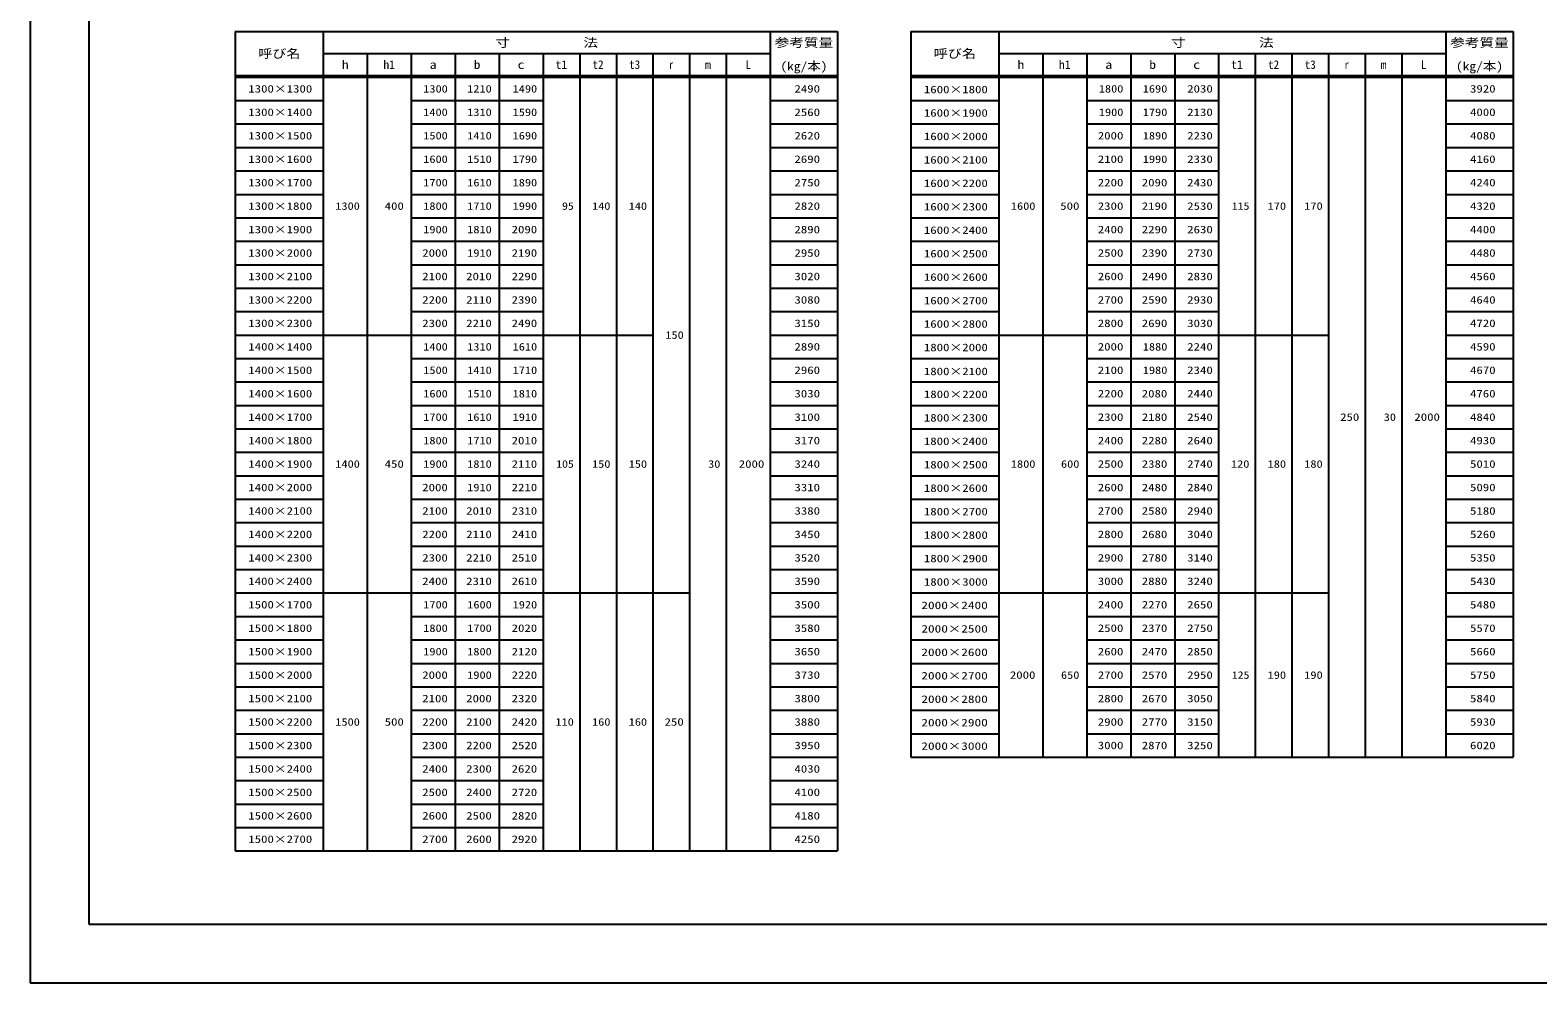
# Model space of a CAD drawing. Units: millimetres at full size; details may follow other scales. Extents: x 0 to 16820, y 0 to 11880.
# Drawn here: x 0 to 10288, y 0 to 6500 of the extents above; entities that cross this region are included whole.
import ezdxf
from ezdxf.enums import TextEntityAlignment as Align

# ---------------------------------------------------------------- set-up
doc = ezdxf.new("R2010")
doc.units = ezdxf.units.MM
for name, color, linetype, lineweight in [('D-MTR-FRAM', 7, 'Continuous', 25), ('D-MTR-LINE', 7, 'Continuous', 25), ('D-TTL', 2, 'Continuous', 25)]:
    doc.layers.add(name, color=color, linetype=linetype, lineweight=lineweight)
doc.layers.add('D-MTR-TXT', color=7, linetype='Continuous')
doc.styles.add('ＭＳ ゴシック', font='')
doc.styles.get('ＭＳ ゴシック').set_extended_font_data('MS Gothic')

msp = doc.modelspace()

# ---------------------------------------------------------------- linework, layer by layer
at = {"layer": 'D-MTR-FRAM'}
for p, q in [((1400, 6490), (1400, 900)), ((5510, 6490), (5510, 900)), ((6010, 6490), (6010, 1540)), ((10120, 6490), (10120, 1540))]:
    msp.add_line(p, q, dxfattribs=at)
at = {"layer": 'D-MTR-LINE'}
for p, q in [((1400, 6490), (5510, 6490)), ((2000, 6490), (2000, 900)), ((5050, 6490), (5050, 900)), ((6010, 6490), (10120, 6490)), ((6610, 6490), (6610, 1540)), ((9660, 6490), (9660, 1540)), ((2000, 6340), (5050, 6340)), ((2300, 6340), (2300, 900)), ((2600, 6340), (2600, 900)), ((2900, 6340), (2900, 900)), ((3200, 6340), (3200, 900)), ((3500, 6340), (3500, 900)), ((3750, 6340), (3750, 900)), ((4000, 6340), (4000, 900)), ((4250, 6340), (4250, 900)), ((4500, 6340), (4500, 900)), ((4750, 6340), (4750, 900)), ((6610, 6340), (9660, 6340)), ((6910, 6340), (6910, 1540)), ((7210, 6340), (7210, 1540)), ((7510, 6340), (7510, 1540)), ((7810, 6340), (7810, 1540)), ((8110, 6340), (8110, 1540)), ((8360, 6340), (8360, 1540)), ((8610, 6340), (8610, 1540)), ((8860, 6340), (8860, 1540)), ((9110, 6340), (9110, 1540)), ((9360, 6340), (9360, 1540)), ((1400, 6190), (5510, 6190)), ((1400, 6180), (5510, 6180)), ((6010, 6190), (10120, 6190)), ((6010, 6180), (10120, 6180)), ((1400, 6020), (2000, 6020)), ((2600, 6020), (3500, 6020)), ((5050, 6020), (5510, 6020)), ((6010, 6020), (6610, 6020)), ((7210, 6020), (8110, 6020)), ((9660, 6020), (10120, 6020)), ((1400, 5860), (2000, 5860)), ((2600, 5860), (3500, 5860)), ((5050, 5860), (5510, 5860)), ((6010, 5860), (6610, 5860)), ((7210, 5860), (8110, 5860)), ((9660, 5860), (10120, 5860)), ((1400, 5700), (2000, 5700)), ((2600, 5700), (3500, 5700)), ((5050, 5700), (5510, 5700)), ((6010, 5700), (6610, 5700)), ((7210, 5700), (8110, 5700)), ((9660, 5700), (10120, 5700)), ((1400, 5540), (2000, 5540)), ((2600, 5540), (3500, 5540)), ((5050, 5540), (5510, 5540)), ((6010, 5540), (6610, 5540)), ((7210, 5540), (8110, 5540)), ((9660, 5540), (10120, 5540)), ((1400, 5380), (2000, 5380)), ((2600, 5380), (3500, 5380)), ((5050, 5380), (5510, 5380)), ((6010, 5380), (6610, 5380)), ((7210, 5380), (8110, 5380)), ((9660, 5380), (10120, 5380)), ((1400, 5220), (2000, 5220)), ((2600, 5220), (3500, 5220)), ((5050, 5220), (5510, 5220)), ((6010, 5220), (6610, 5220)), ((7210, 5220), (8110, 5220)), ((9660, 5220), (10120, 5220)), ((1400, 5060), (2000, 5060)), ((2600, 5060), (3500, 5060)), ((5050, 5060), (5510, 5060)), ((6010, 5060), (6610, 5060)), ((7210, 5060), (8110, 5060)), ((9660, 5060), (10120, 5060)), ((1400, 4900), (2000, 4900)), ((2600, 4900), (3500, 4900)), ((5050, 4900), (5510, 4900)), ((6010, 4900), (6610, 4900)), ((7210, 4900), (8110, 4900)), ((9660, 4900), (10120, 4900)), ((1400, 4740), (2000, 4740)), ((2600, 4740), (3500, 4740)), ((5050, 4740), (5510, 4740)), ((6010, 4740), (6610, 4740)), ((7210, 4740), (8110, 4740)), ((9660, 4740), (10120, 4740)), ((1400, 4580), (2000, 4580)), ((2600, 4580), (3500, 4580)), ((5050, 4580), (5510, 4580)), ((6010, 4580), (6610, 4580)), ((7210, 4580), (8110, 4580)), ((9660, 4580), (10120, 4580)), ((1400, 4420), (4250, 4420)), ((5050, 4420), (5510, 4420)), ((6010, 4420), (8860, 4420)), ((9660, 4420), (10120, 4420)), ((1400, 4260), (2000, 4260)), ((2600, 4260), (3500, 4260)), ((5050, 4260), (5510, 4260)), ((6010, 4260), (6610, 4260)), ((7210, 4260), (8110, 4260)), ((9660, 4260), (10120, 4260)), ((1400, 4100), (2000, 4100)), ((2600, 4100), (3500, 4100)), ((5050, 4100), (5510, 4100)), ((6010, 4100), (6610, 4100)), ((7210, 4100), (8110, 4100)), ((9660, 4100), (10120, 4100)), ((1400, 3940), (2000, 3940)), ((2600, 3940), (3500, 3940)), ((5050, 3940), (5510, 3940)), ((6010, 3940), (6610, 3940)), ((7210, 3940), (8110, 3940)), ((9660, 3940), (10120, 3940)), ((1400, 3780), (2000, 3780)), ((2600, 3780), (3500, 3780)), ((5050, 3780), (5510, 3780)), ((6010, 3780), (6610, 3780)), ((7210, 3780), (8110, 3780)), ((9660, 3780), (10120, 3780)), ((1400, 3620), (2000, 3620)), ((2600, 3620), (3500, 3620)), ((5050, 3620), (5510, 3620)), ((6010, 3620), (6610, 3620)), ((7210, 3620), (8110, 3620)), ((9660, 3620), (10120, 3620)), ((1400, 3460), (2000, 3460)), ((2600, 3460), (3500, 3460)), ((5050, 3460), (5510, 3460)), ((6010, 3460), (6610, 3460)), ((7210, 3460), (8110, 3460)), ((9660, 3460), (10120, 3460)), ((1400, 3300), (2000, 3300)), ((2600, 3300), (3500, 3300)), ((5050, 3300), (5510, 3300)), ((6010, 3300), (6610, 3300)), ((7210, 3300), (8110, 3300)), ((9660, 3300), (10120, 3300)), ((1400, 3140), (2000, 3140)), ((2600, 3140), (3500, 3140)), ((5050, 3140), (5510, 3140)), ((6010, 3140), (6610, 3140)), ((7210, 3140), (8110, 3140)), ((9660, 3140), (10120, 3140)), ((1400, 2980), (2000, 2980)), ((2600, 2980), (3500, 2980)), ((5050, 2980), (5510, 2980)), ((6010, 2980), (6610, 2980)), ((7210, 2980), (8110, 2980)), ((9660, 2980), (10120, 2980)), ((1400, 2820), (2000, 2820)), ((2600, 2820), (3500, 2820)), ((5050, 2820), (5510, 2820)), ((6010, 2820), (6610, 2820)), ((7210, 2820), (8110, 2820)), ((9660, 2820), (10120, 2820)), ((1400, 2660), (4500, 2660)), ((5050, 2660), (5510, 2660)), ((6010, 2660), (8860, 2660)), ((9660, 2660), (10120, 2660)), ((1400, 2500), (2000, 2500)), ((2600, 2500), (3500, 2500)), ((5050, 2500), (5510, 2500)), ((6010, 2500), (6610, 2500)), ((7210, 2500), (8110, 2500)), ((9660, 2500), (10120, 2500)), ((1400, 2340), (2000, 2340)), ((2600, 2340), (3500, 2340)), ((5050, 2340), (5510, 2340)), ((6010, 2340), (6610, 2340)), ((7210, 2340), (8110, 2340)), ((9660, 2340), (10120, 2340)), ((1400, 2180), (2000, 2180)), ((2600, 2180), (3500, 2180)), ((5050, 2180), (5510, 2180)), ((6010, 2180), (6610, 2180)), ((7210, 2180), (8110, 2180)), ((9660, 2180), (10120, 2180)), ((1400, 2020), (2000, 2020)), ((2600, 2020), (3500, 2020)), ((5050, 2020), (5510, 2020)), ((6010, 2020), (6610, 2020)), ((7210, 2020), (8110, 2020)), ((9660, 2020), (10120, 2020)), ((1400, 1860), (2000, 1860)), ((2600, 1860), (3500, 1860)), ((5050, 1860), (5510, 1860)), ((6010, 1860), (6610, 1860)), ((7210, 1860), (8110, 1860)), ((9660, 1860), (10120, 1860)), ((1400, 1700), (2000, 1700)), ((2600, 1700), (3500, 1700)), ((5050, 1700), (5510, 1700)), ((6010, 1700), (6610, 1700)), ((7210, 1700), (8110, 1700)), ((9660, 1700), (10120, 1700)), ((1400, 1540), (2000, 1540)), ((2600, 1540), (3500, 1540)), ((5050, 1540), (5510, 1540)), ((6010, 1540), (10120, 1540)), ((1400, 1380), (2000, 1380)), ((2600, 1380), (3500, 1380)), ((5050, 1380), (5510, 1380)), ((1400, 1220), (2000, 1220)), ((2600, 1220), (3500, 1220)), ((5050, 1220), (5510, 1220)), ((1400, 1060), (2000, 1060)), ((2600, 1060), (3500, 1060)), ((5050, 1060), (5510, 1060)), ((1400, 900), (5510, 900))]:
    msp.add_line(p, q, dxfattribs=at)
at = {"layer": 'D-TTL'}
for points in [[(0, 0), (16820, 0), (16820, 11880), (0, 11880)], [(400, 400), (16420, 400), (16420, 11480), (400, 11480)]]:
    msp.add_lwpolyline(points, close=True, dxfattribs=at)

# ---------------------------------------------------------------- texts
at = {"layer": 'D-MTR-TXT', "style": 'ＭＳ ゴシック'}
for s, width, p in [('寸\u3000\u3000\u3000\u3000\u3000法', 1.25, (3525, 6415)), ('参考質量', 1.25, (5280, 6415)), ('寸\u3000\u3000\u3000\u3000\u3000法', 1.25, (8135, 6415)), ('参考質量', 1.25, (9890, 6415)), ('呼び名', 1.2, (1700, 6340)), ('h', 1.15, (2150, 6265)), ('a', 1.2, (2750, 6265)), ('b', 1.15, (3050, 6265)), ('c', 1.2, (3350, 6265)), ('t2', 0.95, (3875, 6265)), ('t3', 0.95, (4125, 6265)), ('r', 0.8, (4375, 6265)), ('L', 0.95, (4900, 6265)), ('(kg/本)', 1.15, (5280, 6254.333)), ('呼び名', 1.2, (6310, 6340)), ('h', 1.15, (6760, 6265)), ('a', 1.2, (7360, 6265)), ('b', 1.15, (7660, 6265)), ('c', 1.2, (7960, 6265)), ('t2', 0.95, (8485, 6265)), ('t3', 0.95, (8735, 6265)), ('r', 0.8, (8985, 6265)), ('L', 0.95, (9510, 6265)), ('(kg/本)', 1.15, (9890, 6254.333))]:
    msp.add_text(s, height=58.65, dxfattribs=dict(at, width=width)).set_placement(p, align=Align.MIDDLE_CENTER)
for s, p in [('h1', (2450, 6265)), ('t1', (3625, 6265)), ('m', (4625, 6265)), ('h1', (7060, 6265)), ('t1', (8235, 6265)), ('m', (9235, 6265))]:
    msp.add_text(s, height=58.65, dxfattribs=at).set_placement(p, align=Align.MIDDLE_CENTER)
for s, width, p in [('1300×1300', 1.25, (1925, 6100)), ('1300', 1.2, (2850, 6100)), ('1210', 1.2, (3150, 6100)), ('1490', 1.2, (3460, 6100)), ('2490', 1.25, (5390, 6100)), ('1600×1800', 1.25, (6535, 6095.526)), ('1800', 1.2, (7460, 6100)), ('1690', 1.2, (7760, 6100)), ('2030', 1.25, (8070, 6100)), ('3920', 1.25, (10000, 6100)), ('1300×1400', 1.25, (1925, 5940)), ('1400', 1.2, (2850, 5940)), ('1310', 1.2, (3150, 5940)), ('1590', 1.2, (3460, 5940)), ('2560', 1.25, (5390, 5940)), ('1600×1900', 1.25, (6535, 5935.526)), ('1900', 1.2, (7460, 5940)), ('1790', 1.2, (7760, 5940)), ('2130', 1.25, (8070, 5940)), ('4000', 1.25, (10000, 5940)), ('1300×1500', 1.25, (1925, 5780)), ('1500', 1.2, (2850, 5780)), ('1410', 1.2, (3150, 5780)), ('1690', 1.2, (3460, 5780)), ('2620', 1.25, (5390, 5780)), ('1600×2000', 1.25, (6535, 5775.526)), ('2000', 1.25, (7460, 5780)), ('1890', 1.2, (7760, 5780)), ('2230', 1.25, (8070, 5780)), ('4080', 1.25, (10000, 5780)), ('1300×1600', 1.25, (1925, 5620)), ('1600', 1.2, (2850, 5620)), ('1510', 1.2, (3150, 5620)), ('1790', 1.2, (3460, 5620)), ('2690', 1.25, (5390, 5620)), ('1600×2100', 1.25, (6535, 5615.526)), ('2100', 1.25, (7460, 5620)), ('1990', 1.2, (7760, 5620)), ('2330', 1.25, (8070, 5620)), ('4160', 1.25, (10000, 5620)), ('1300×1700', 1.25, (1925, 5460)), ('1700', 1.2, (2850, 5460)), ('1610', 1.2, (3150, 5460)), ('1890', 1.2, (3460, 5460)), ('2750', 1.25, (5390, 5460)), ('1600×2200', 1.25, (6535, 5455.526)), ('2200', 1.25, (7460, 5460)), ('2090', 1.25, (7760, 5460)), ('2430', 1.25, (8070, 5460)), ('4240', 1.25, (10000, 5460)), ('1300×1800', 1.25, (1925, 5300)), ('1300', 1.2, (2250, 5300)), ('400', 1.25, (2550, 5300)), ('1800', 1.2, (2850, 5300)), ('1710', 1.2, (3150, 5300)), ('1990', 1.2, (3460, 5300)), ('95', 1.15, (3710, 5300)), ('140', 1.2, (3960, 5300)), ('140', 1.2, (4210, 5300)), ('2820', 1.25, (5390, 5300)), ('1600×2300', 1.25, (6535, 5295.526)), ('1600', 1.2, (6860, 5300)), ('500', 1.25, (7160, 5300)), ('2300', 1.25, (7460, 5300)), ('2190', 1.25, (7760, 5300)), ('2530', 1.25, (8070, 5300)), ('115', 1.15, (8320, 5300)), ('170', 1.2, (8570, 5300)), ('170', 1.2, (8820, 5300)), ('4320', 1.25, (10000, 5300)), ('1300×1900', 1.25, (1925, 5140)), ('1900', 1.2, (2850, 5140)), ('1810', 1.2, (3150, 5140)), ('2090', 1.25, (3460, 5140)), ('2890', 1.25, (5390, 5140)), ('1600×2400', 1.25, (6535, 5135.526)), ('2400', 1.25, (7460, 5140)), ('2290', 1.25, (7760, 5140)), ('2630', 1.25, (8070, 5140)), ('4400', 1.25, (10000, 5140)), ('1300×2000', 1.25, (1925, 4980)), ('2000', 1.25, (2850, 4980)), ('1910', 1.2, (3150, 4980)), ('2190', 1.25, (3460, 4980)), ('2950', 1.25, (5390, 4980)), ('1600×2500', 1.25, (6535, 4975.526)), ('2500', 1.25, (7460, 4980)), ('2390', 1.25, (7760, 4980)), ('2730', 1.25, (8070, 4980)), ('4480', 1.25, (10000, 4980)), ('1300×2100', 1.25, (1925, 4820)), ('2100', 1.25, (2850, 4820)), ('2010', 1.25, (3150, 4820)), ('2290', 1.25, (3460, 4820)), ('3020', 1.25, (5390, 4820)), ('1600×2600', 1.25, (6535, 4815.526)), ('2600', 1.25, (7460, 4820)), ('2490', 1.25, (7760, 4820)), ('2830', 1.25, (8070, 4820)), ('4560', 1.25, (10000, 4820)), ('1300×2200', 1.25, (1925, 4660)), ('2200', 1.25, (2850, 4660)), ('2110', 1.25, (3150, 4660)), ('2390', 1.25, (3460, 4660)), ('3080', 1.25, (5390, 4660)), ('1600×2700', 1.25, (6535, 4655.526)), ('2700', 1.25, (7460, 4660)), ('2590', 1.25, (7760, 4660)), ('2930', 1.25, (8070, 4660)), ('4640', 1.25, (10000, 4660)), ('1300×2300', 1.25, (1925, 4500)), ('2300', 1.25, (2850, 4500)), ('2210', 1.25, (3150, 4500)), ('2490', 1.25, (3460, 4500)), ('150', 1.2, (4460, 4420)), ('3150', 1.25, (5390, 4500)), ('1600×2800', 1.25, (6535, 4495.526)), ('2800', 1.25, (7460, 4500)), ('2690', 1.25, (7760, 4500)), ('3030', 1.25, (8070, 4500)), ('4720', 1.25, (10000, 4500)), ('1400×1400', 1.25, (1925, 4340)), ('1400', 1.2, (2850, 4340)), ('1310', 1.2, (3150, 4340)), ('1610', 1.2, (3460, 4340)), ('2890', 1.25, (5390, 4340)), ('1800×2000', 1.25, (6535, 4335.526)), ('2000', 1.25, (7460, 4340)), ('1880', 1.2, (7760, 4340)), ('2240', 1.25, (8070, 4340)), ('4590', 1.25, (10000, 4340)), ('1400×1500', 1.25, (1925, 4180)), ('1500', 1.2, (2850, 4180)), ('1410', 1.2, (3150, 4180)), ('1710', 1.2, (3460, 4180)), ('2960', 1.25, (5390, 4180)), ('1800×2100', 1.25, (6535, 4171.999)), ('2100', 1.25, (7460, 4180)), ('1980', 1.2, (7760, 4180)), ('2340', 1.25, (8070, 4180)), ('4670', 1.25, (10000, 4180)), ('1400×1600', 1.25, (1925, 4020)), ('1600', 1.2, (2850, 4020)), ('1510', 1.2, (3150, 4020)), ('1810', 1.2, (3460, 4020)), ('3030', 1.25, (5390, 4020)), ('1800×2200', 1.25, (6535, 4015.526)), ('2200', 1.25, (7460, 4020)), ('2080', 1.25, (7760, 4020)), ('2440', 1.25, (8070, 4020)), ('4760', 1.25, (10000, 4020)), ('1400×1700', 1.25, (1925, 3860)), ('1700', 1.2, (2850, 3860)), ('1610', 1.2, (3150, 3860)), ('1910', 1.2, (3460, 3860)), ('3100', 1.25, (5390, 3860)), ('1800×2300', 1.25, (6535, 3855.526)), ('2300', 1.25, (7460, 3860)), ('2180', 1.25, (7760, 3860)), ('2540', 1.25, (8070, 3860)), ('250', 1.25, (9070, 3860)), ('30', 1.2, (9320, 3860)), ('2000', 1.25, (9620, 3860)), ('4840', 1.25, (10000, 3860)), ('1400×1800', 1.25, (1925, 3700)), ('1800', 1.2, (2850, 3700)), ('1710', 1.2, (3150, 3700)), ('2010', 1.25, (3460, 3700)), ('3170', 1.25, (5390, 3700)), ('1800×2400', 1.25, (6535, 3695.526)), ('2400', 1.25, (7460, 3700)), ('2280', 1.25, (7760, 3700)), ('2640', 1.25, (8070, 3700)), ('4930', 1.25, (10000, 3700)), ('1400×1900', 1.25, (1925, 3540)), ('1400', 1.2, (2250, 3540)), ('450', 1.25, (2550, 3540)), ('1900', 1.2, (2850, 3540)), ('1810', 1.2, (3150, 3540)), ('2110', 1.25, (3460, 3540)), ('105', 1.15, (3710, 3540)), ('150', 1.2, (3960, 3540)), ('150', 1.2, (4210, 3540)), ('30', 1.2, (4710, 3540)), ('2000', 1.25, (5010, 3540)), ('3240', 1.25, (5390, 3540)), ('1800×2500', 1.25, (6535, 3535.526)), ('1800', 1.2, (6860, 3540)), ('600', 1.2, (7160, 3540)), ('2500', 1.25, (7460, 3540)), ('2380', 1.25, (7760, 3540)), ('2740', 1.25, (8070, 3540)), ('120', 1.2, (8320, 3540)), ('180', 1.2, (8570, 3540)), ('180', 1.2, (8820, 3540)), ('5010', 1.25, (10000, 3540)), ('1400×2000', 1.25, (1925, 3380)), ('2000', 1.25, (2850, 3380)), ('1910', 1.2, (3150, 3380)), ('2210', 1.25, (3460, 3380)), ('3310', 1.25, (5390, 3380)), ('1800×2600', 1.25, (6535, 3375.526)), ('2600', 1.25, (7460, 3380)), ('2480', 1.25, (7760, 3380)), ('2840', 1.25, (8070, 3380)), ('5090', 1.25, (10000, 3380)), ('1400×2100', 1.25, (1925, 3220)), ('2100', 1.25, (2850, 3220)), ('2010', 1.25, (3150, 3220)), ('2310', 1.25, (3460, 3220)), ('3380', 1.25, (5390, 3220)), ('1800×2700', 1.25, (6535, 3215.526)), ('2700', 1.25, (7460, 3220)), ('2580', 1.25, (7760, 3220)), ('2940', 1.25, (8070, 3220)), ('5180', 1.25, (10000, 3220)), ('1400×2200', 1.25, (1925, 3060)), ('2200', 1.25, (2850, 3060)), ('2110', 1.25, (3150, 3060)), ('2410', 1.25, (3460, 3060)), ('3450', 1.25, (5390, 3060)), ('1800×2800', 1.25, (6535, 3055.526)), ('2800', 1.25, (7460, 3060)), ('2680', 1.25, (7760, 3060)), ('3040', 1.25, (8070, 3060)), ('5260', 1.25, (10000, 3060)), ('1400×2300', 1.25, (1925, 2900)), ('2300', 1.25, (2850, 2900)), ('2210', 1.25, (3150, 2900)), ('2510', 1.25, (3460, 2900)), ('3520', 1.25, (5390, 2900)), ('1800×2900', 1.25, (6535, 2895.526)), ('2900', 1.25, (7460, 2900)), ('2780', 1.25, (7760, 2900)), ('3140', 1.25, (8070, 2900)), ('5350', 1.25, (10000, 2900)), ('1400×2400', 1.25, (1925, 2740)), ('2400', 1.25, (2850, 2740)), ('2310', 1.25, (3150, 2740)), ('2610', 1.25, (3460, 2740)), ('3590', 1.25, (5390, 2740)), ('1800×3000', 1.25, (6535, 2735.526)), ('3000', 1.25, (7460, 2740)), ('2880', 1.25, (7760, 2740)), ('3240', 1.25, (8070, 2740)), ('5430', 1.25, (10000, 2740)), ('1500×1700', 1.25, (1925, 2580)), ('1700', 1.2, (2850, 2580)), ('1600', 1.2, (3150, 2580)), ('1920', 1.2, (3460, 2580)), ('3500', 1.25, (5390, 2580)), ('2000×2400', 1.3, (6535, 2575.526)), ('2400', 1.25, (7460, 2580)), ('2270', 1.25, (7760, 2580)), ('2650', 1.25, (8070, 2580)), ('5480', 1.25, (10000, 2580)), ('1500×1800', 1.25, (1925, 2420)), ('1800', 1.2, (2850, 2420)), ('1700', 1.2, (3150, 2420)), ('2020', 1.25, (3460, 2420)), ('3580', 1.25, (5390, 2420)), ('2000×2500', 1.3, (6535, 2415.526)), ('2500', 1.25, (7460, 2420)), ('2370', 1.25, (7760, 2420)), ('2750', 1.25, (8070, 2420)), ('5570', 1.25, (10000, 2420)), ('1500×1900', 1.25, (1925, 2260)), ('1900', 1.2, (2850, 2260)), ('1800', 1.2, (3150, 2260)), ('2120', 1.25, (3460, 2260)), ('3650', 1.25, (5390, 2260)), ('2000×2600', 1.3, (6535, 2255.526)), ('2600', 1.25, (7460, 2260)), ('2470', 1.25, (7760, 2260)), ('2850', 1.25, (8070, 2260)), ('5660', 1.25, (10000, 2260)), ('1500×2000', 1.25, (1925, 2100)), ('2000', 1.25, (2850, 2100)), ('1900', 1.2, (3150, 2100)), ('2220', 1.25, (3460, 2100)), ('3730', 1.25, (5390, 2100)), ('2000×2700', 1.3, (6535, 2095.526)), ('2000', 1.25, (6860, 2100)), ('650', 1.2, (7160, 2100)), ('2700', 1.25, (7460, 2100)), ('2570', 1.25, (7760, 2100)), ('2950', 1.25, (8070, 2100)), ('125', 1.15, (8320, 2100)), ('190', 1.2, (8570, 2100)), ('190', 1.2, (8820, 2100)), ('5750', 1.25, (10000, 2100)), ('1500×2100', 1.25, (1925, 1940)), ('2100', 1.25, (2850, 1940)), ('2000', 1.25, (3150, 1940)), ('2320', 1.25, (3460, 1940)), ('3800', 1.25, (5390, 1940)), ('2000×2800', 1.3, (6535, 1935.526)), ('2800', 1.25, (7460, 1940)), ('2670', 1.25, (7760, 1940)), ('3050', 1.25, (8070, 1940)), ('5840', 1.25, (10000, 1940)), ('1500×2200', 1.25, (1925, 1780)), ('1500', 1.2, (2250, 1780)), ('500', 1.25, (2550, 1780)), ('2200', 1.25, (2850, 1780)), ('2100', 1.25, (3150, 1780)), ('2420', 1.25, (3460, 1780)), ('110', 1.2, (3710, 1780)), ('160', 1.2, (3960, 1780)), ('160', 1.2, (4210, 1780)), ('250', 1.25, (4460, 1780)), ('3880', 1.25, (5390, 1780)), ('2000×2900', 1.3, (6535, 1775.526)), ('2900', 1.25, (7460, 1780)), ('2770', 1.25, (7760, 1780)), ('3150', 1.25, (8070, 1780)), ('5930', 1.25, (10000, 1780)), ('1500×2300', 1.25, (1925, 1620)), ('2300', 1.25, (2850, 1620)), ('2200', 1.25, (3150, 1620)), ('2520', 1.25, (3460, 1620)), ('3950', 1.25, (5390, 1620)), ('2000×3000', 1.3, (6535, 1615.526)), ('3000', 1.25, (7460, 1620)), ('2870', 1.25, (7760, 1620)), ('3250', 1.25, (8070, 1620)), ('6020', 1.25, (10000, 1620)), ('1500×2400', 1.25, (1925, 1460)), ('2400', 1.25, (2850, 1460)), ('2300', 1.25, (3150, 1460)), ('2620', 1.25, (3460, 1460)), ('4030', 1.25, (5390, 1460)), ('1500×2500', 1.25, (1925, 1300)), ('2500', 1.25, (2850, 1300)), ('2400', 1.25, (3150, 1300)), ('2720', 1.25, (3460, 1300)), ('4100', 1.25, (5390, 1300)), ('1500×2600', 1.25, (1925, 1140)), ('2600', 1.25, (2850, 1140)), ('2500', 1.25, (3150, 1140)), ('2820', 1.25, (3460, 1140)), ('4180', 1.25, (5390, 1140)), ('1500×2700', 1.25, (1925, 980)), ('2700', 1.25, (2850, 980)), ('2600', 1.25, (3150, 980)), ('2920', 1.25, (3460, 980)), ('4250', 1.25, (5390, 980))]:
    msp.add_text(s, height=51.32, dxfattribs=dict(at, width=width)).set_placement(p, align=Align.MIDDLE_RIGHT)

doc.saveas('drawing.dxf')
